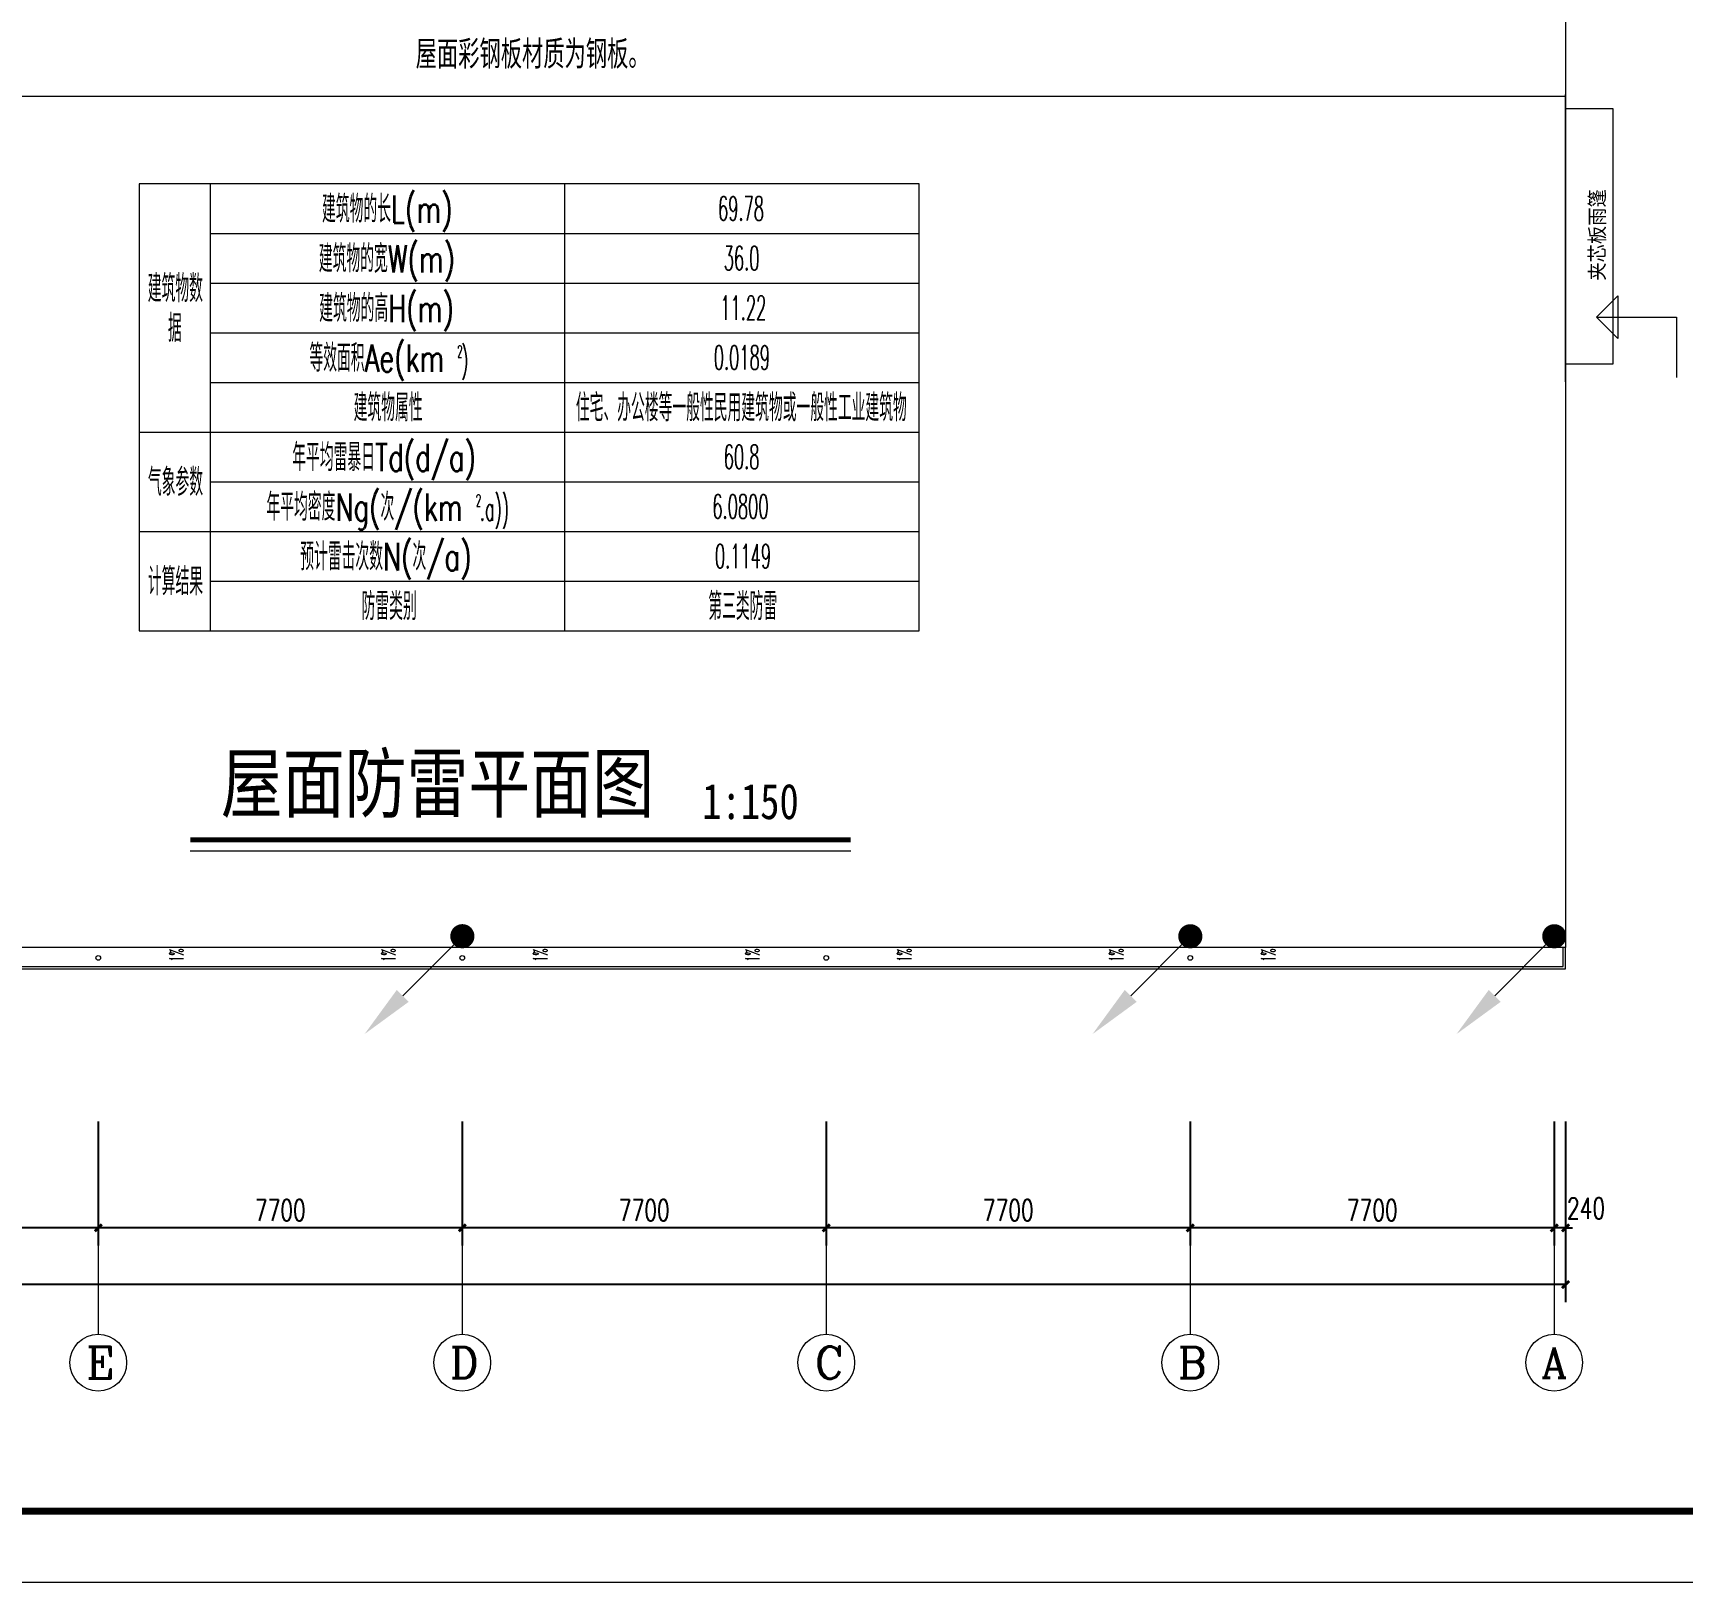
# Model space of a CAD drawing. Header units: inches. Extents: x -3272461 to -2504170, y 403793 to 1071042.
# Drawn here: x -2706432 to -2671547, y 492131 to 524883 of the extents above; entities that cross this region are included whole.
import ezdxf

# ---------------------------------------------------------------- set-up
doc = ezdxf.new("R2010")
doc.units = ezdxf.units.IN
doc.header["$LTSCALE"] = 1000
doc.header["$MEASUREMENT"] = 0
doc.layers.get('0').update_dxf_attribs({"lineweight": 18})
for name, color, linetype, lineweight in [('AXIS', 30, 'Continuous', 18), ('EQUIP', 3, 'Continuous', 18), ('jc', 8, 'Continuous', 18), ('LWIRE', 4, 'Continuous', 18), ('PUB_DIM', 3, 'Continuous', 18), ('PUB_TEXT', 7, 'Continuous', 18), ('PUB_TITLE', 153, 'Continuous', 18), ('TEL_TAB', 7, 'Continuous', 18)]:
    doc.layers.add(name, color=color, linetype=linetype, lineweight=lineweight)
doc.styles.add('_TCH_AXIS', font='complex.shx', dxfattribs={"bigfont": 'gbcbig.shx'})
doc.styles.add('_TCH_DIM', font='simplex.shx', dxfattribs={"width": 0.7, "bigfont": 'gbcbig.shx'})
doc.styles.add('_TCH_DIM_T3', font='simplex.shx', dxfattribs={"width": 0.705882, "bigfont": 'gbcbig.shx'})
doc.styles.add('_TEL_DIM', font='simplex.shx', dxfattribs={"width": 0.8, "bigfont": 'hztxt.shx'})
doc.styles.add('H1', font='')
doc.styles.add('HT', font='', dxfattribs={"width": 0.9})
doc.styles.get("Standard").update_dxf_attribs({"font": 'gbenor.shx', "bigfont": 'gbcbig.shx'})
doc.styles.get('H1').set_extended_font_data('宋体')
doc.styles.get('HT').set_extended_font_data('黑体')
doc.dimstyles.new('_TCH_ARCH&&150', dxfattribs={"dimtxt": 446.25, "dimasz": 150, "dimexe": 375, "dimexo": 450, "dimgap": 150, "dimtad": 1, "dimdec": 0, "dimzin": 0, "dimdsep": 46, "dimtxsty": '_TCH_DIM_T3', "dimblk": 'ARCHTICK', "dimcen": 0.09, "dimdle": 300, "dimclrt": 7, "dimazin": 2, "dimtfac": 1, "dimtdec": 0, "dimtix": 1, "dimtmove": 2, "dimatfit": 3, "dimfxl": 1, "dimtolj": 1, "dimarcsym": 0})

# ---------------------------------------------------------------- blocks, each defined once
blk = doc.blocks.new('_ArchTick_0')
at = {"color": 0, "linetype": 'ByBlock'}
blk.add_lwpolyline([(-0.5, -0.5, 0.4, 0.4, 0), (0.5, 0.5, 0.4, 0.4, 0)], format="xyseb", dxfattribs=at)
blk = doc.blocks.new('*X118')
at = {"layer": 'AXIS', "color": 0, "lineweight": -2}
for p, q in [((-2743790, 501869), (-2743790, 498044)), ((-2674010, 501869), (-2674010, 498044)), ((-2674010, 498419), (-2743790, 498419))]:
    blk.add_line(p, q, dxfattribs=at)
at = {"layer": 'AXIS', "color": 0, "lineweight": -2, "xscale": 150, "yscale": 150, "zscale": 150, "rotation": 180}
blk.add_blockref('_ArchTick_0', (-2743790, 498419), dxfattribs=at)
at = {"layer": 'AXIS', "color": 0, "lineweight": -2, "xscale": 150, "yscale": 150, "zscale": 150}
blk.add_blockref('_ArchTick_0', (-2674010, 498419), dxfattribs=at)
at = {"layer": 'AXIS', "color": 7, "insert": (-2708900, 498792), "char_height": 446.2, "width": 2115, "attachment_point": 5, "style": '_TCH_DIM_T3'}
blk.add_mtext('69780', dxfattribs=at)
blk = doc.blocks.new('_ARCHTICK')
at = {"color": 0, "linetype": 'ByBlock', "const_width": 0.4}
blk.add_lwpolyline([(-0.5, -0.5), (0.5, 0.5)], dxfattribs=at)
blk = doc.blocks.new('*X119')
at = {"layer": 'AXIS', "color": 0, "lineweight": -2}
for p, q in [((-2674250, 501869), (-2674250, 499244)), ((-2674010, 501869), (-2674010, 499244)), ((-2674250, 499619), (-2674400, 499619)), ((-2674010, 499619), (-2674250, 499619)), ((-2674010, 499619), (-2673860, 499619))]:
    blk.add_line(p, q, dxfattribs=at)
at = {"layer": 'AXIS', "color": 0, "lineweight": -2, "xscale": 150, "yscale": 150, "zscale": 150}
blk.add_blockref('_ArchTick_0', (-2674250, 499619), dxfattribs=at)
at = {"layer": 'AXIS', "color": 0, "lineweight": -2, "xscale": 150, "yscale": 150, "zscale": 150, "rotation": 180}
blk.add_blockref('_ArchTick_0', (-2674010, 499619), dxfattribs=at)
at = {"layer": 'AXIS', "color": 7, "insert": (-2673577, 500031), "char_height": 446.2, "width": 1215, "attachment_point": 5, "style": '_TCH_DIM_T3'}
blk.add_mtext('240', dxfattribs=at)
blk = doc.blocks.new('*X120')
at = {"layer": 'AXIS', "color": 0, "lineweight": -2}
for p, q in [((-2681950, 501869), (-2681950, 499244)), ((-2674250, 501869), (-2674250, 499244)), ((-2674250, 499619), (-2681950, 499619))]:
    blk.add_line(p, q, dxfattribs=at)
at = {"layer": 'AXIS', "color": 0, "lineweight": -2, "xscale": 150, "yscale": 150, "zscale": 150, "rotation": 180}
blk.add_blockref('_ArchTick_0', (-2681950, 499619), dxfattribs=at)
at = {"layer": 'AXIS', "color": 0, "lineweight": -2, "xscale": 150, "yscale": 150, "zscale": 150}
blk.add_blockref('_ArchTick_0', (-2674250, 499619), dxfattribs=at)
at = {"layer": 'AXIS', "color": 7, "insert": (-2678100, 499992), "char_height": 446.2, "width": 1665, "attachment_point": 5, "style": '_TCH_DIM_T3'}
blk.add_mtext('7700', dxfattribs=at)
blk = doc.blocks.new('*X121')
at = {"layer": 'AXIS', "color": 0, "lineweight": -2}
for p, q in [((-2689650, 501869), (-2689650, 499244)), ((-2681950, 501869), (-2681950, 499244)), ((-2681950, 499619), (-2689650, 499619))]:
    blk.add_line(p, q, dxfattribs=at)
at = {"layer": 'AXIS', "color": 0, "lineweight": -2, "xscale": 150, "yscale": 150, "zscale": 150, "rotation": 180}
blk.add_blockref('_ArchTick_0', (-2689650, 499619), dxfattribs=at)
at = {"layer": 'AXIS', "color": 0, "lineweight": -2, "xscale": 150, "yscale": 150, "zscale": 150}
blk.add_blockref('_ArchTick_0', (-2681950, 499619), dxfattribs=at)
at = {"layer": 'AXIS', "color": 7, "insert": (-2685800, 499992), "char_height": 446.2, "width": 1665, "attachment_point": 5, "style": '_TCH_DIM_T3'}
blk.add_mtext('7700', dxfattribs=at)
blk = doc.blocks.new('*X122')
at = {"layer": 'AXIS', "color": 0, "lineweight": -2}
for p, q in [((-2697350, 501869), (-2697350, 499244)), ((-2689650, 501869), (-2689650, 499244)), ((-2689650, 499619), (-2697350, 499619))]:
    blk.add_line(p, q, dxfattribs=at)
at = {"layer": 'AXIS', "color": 0, "lineweight": -2, "xscale": 150, "yscale": 150, "zscale": 150, "rotation": 180}
blk.add_blockref('_ArchTick_0', (-2697350, 499619), dxfattribs=at)
at = {"layer": 'AXIS', "color": 0, "lineweight": -2, "xscale": 150, "yscale": 150, "zscale": 150}
blk.add_blockref('_ArchTick_0', (-2689650, 499619), dxfattribs=at)
at = {"layer": 'AXIS', "color": 7, "insert": (-2693500, 499992), "char_height": 446.2, "width": 1665, "attachment_point": 5, "style": '_TCH_DIM_T3'}
blk.add_mtext('7700', dxfattribs=at)
blk = doc.blocks.new('*X123')
at = {"layer": 'AXIS', "color": 0, "lineweight": -2}
for p, q in [((-2705050, 501869), (-2705050, 499244)), ((-2697350, 501869), (-2697350, 499244)), ((-2697350, 499619), (-2705050, 499619))]:
    blk.add_line(p, q, dxfattribs=at)
at = {"layer": 'AXIS', "color": 0, "lineweight": -2, "xscale": 150, "yscale": 150, "zscale": 150, "rotation": 180}
blk.add_blockref('_ArchTick_0', (-2705050, 499619), dxfattribs=at)
at = {"layer": 'AXIS', "color": 0, "lineweight": -2, "xscale": 150, "yscale": 150, "zscale": 150}
blk.add_blockref('_ArchTick_0', (-2697350, 499619), dxfattribs=at)
at = {"layer": 'AXIS', "color": 7, "insert": (-2701200, 499992), "char_height": 446.2, "width": 1665, "attachment_point": 5, "style": '_TCH_DIM_T3'}
blk.add_mtext('7700', dxfattribs=at)
blk = doc.blocks.new('*X124')
at = {"layer": 'AXIS', "color": 0, "lineweight": -2}
for p, q in [((-2712750, 501869), (-2712750, 499244)), ((-2705050, 501869), (-2705050, 499244)), ((-2705050, 499619), (-2712750, 499619))]:
    blk.add_line(p, q, dxfattribs=at)
at = {"layer": 'AXIS', "color": 0, "lineweight": -2, "xscale": 150, "yscale": 150, "zscale": 150, "rotation": 180}
blk.add_blockref('_ArchTick_0', (-2712750, 499619), dxfattribs=at)
at = {"layer": 'AXIS', "color": 0, "lineweight": -2, "xscale": 150, "yscale": 150, "zscale": 150}
blk.add_blockref('_ArchTick_0', (-2705050, 499619), dxfattribs=at)
at = {"layer": 'AXIS', "color": 7, "insert": (-2708900, 499992), "char_height": 446.2, "width": 1665, "attachment_point": 5, "style": '_TCH_DIM_T3'}
blk.add_mtext('7700', dxfattribs=at)
blk = doc.blocks.new('$TelecSys$00000080')
blk.add_hatch(color=256).paths.add_polyline_path([(-0.63, -0.77), (-0.77, -0.63), (-1.15, -1.15)], flags=0)
for p, q in [((-0.7, -0.7), (0, 0)), ((0.104, 0.104), (0.104, 0.104)), ((-0.104, -0.104), (-0.104, -0.104))]:
    blk.add_line(p, q)
blk.add_lwpolyline([(0.071, 0, 0.142, 0.142, 1), (-0.071, 0, 0.142, 0.142, 1)], format="xyseb", close=True)
at = {"width": 0.8, "flags": 1}
blk.add_attdef('A', (0, 0), '', height=0.00002, rotation=180, dxfattribs=at)

msp = doc.modelspace()

# ---------------------------------------------------------------- linework, layer by layer
at = {"layer": 'AXIS'}
for p, q in [((-2705050.5, 501868.9), (-2705050.5, 497368.9)), ((-2697350.5, 501868.9), (-2697350.5, 497368.9)), ((-2689650.5, 501868.9), (-2689650.5, 497368.9)), ((-2681950.5, 501868.9), (-2681950.5, 497368.9)), ((-2674250.5, 501868.9), (-2674250.5, 497368.9))]:
    msp.add_line(p, q, dxfattribs=at)
for centre in [(-2705050.5, 496768.9), (-2697350.5, 496768.9), (-2689650.5, 496768.9), (-2681950.5, 496768.9), (-2674250.5, 496768.9)]:
    msp.add_circle(centre, 600, dxfattribs=at)
at = {"layer": 'jc'}
for p, q in [((-2743790.5, 523544.4), (-2674010.5, 523544.4)), ((-2674010.5, 517503.8), (-2674010.5, 523583.8)), ((-2673355.3, 518874.2), (-2672905.3, 519324.2)), ((-2672905.3, 519324.2), (-2672905.3, 518424.2)), ((-2673355.3, 518874.2), (-2672905.3, 518424.2)), ((-2673355.3, 518874.2), (-2671664.6, 518874.2)), ((-2671664.6, 518874.2), (-2671664.6, 517598.8))]:
    msp.add_line(p, q, dxfattribs=at)
for points in [[(-2743790.5, 505544.4), (-2743790.5, 541544.4), (-2674010.5, 541544.4), (-2674010.5, 505544.4)], [(-2743790.5, 505544.4), (-2743790.5, 541544.4), (-2674010.5, 541544.4), (-2674010.5, 505544.4)], [(-2674010.5, 523283.8), (-2673010.5, 523283.8), (-2673010.5, 517883.8), (-2674010.5, 517883.8)], [(-2743790.5, 505544.4), (-2743790.5, 505094.4), (-2674010.5, 505094.4), (-2674010.5, 505544.4)], [(-2743740.5, 505544.4), (-2743740.5, 505144.4), (-2674060.5, 505144.4), (-2674060.5, 505544.4)]]:
    msp.add_lwpolyline(points, close=True, dxfattribs=at)
for points in [[(-2706359.4, 505365.4, 0, 0, 0), (-2705598.1, 505365.4, 80, 0, 0), (-2705298.1, 505365.4, 0, 0, 0)], [(-2703652.3, 505365.4, 0, 0, 0), (-2704413.7, 505365.4, 80, 0, 0), (-2704713.7, 505365.4, 0, 0, 0)], [(-2698659.4, 505365.4, 0, 0, 0), (-2697898.1, 505365.4, 80, 0, 0), (-2697598.1, 505365.4, 0, 0, 0)], [(-2695952.3, 505365.4, 0, 0, 0), (-2696713.7, 505365.4, 80, 0, 0), (-2697013.7, 505365.4, 0, 0, 0)], [(-2690959.4, 505365.4, 0, 0, 0), (-2690198.1, 505365.4, 80, 0, 0), (-2689898.1, 505365.4, 0, 0, 0)], [(-2688252.3, 505365.4, 0, 0, 0), (-2689013.7, 505365.4, 80, 0, 0), (-2689313.7, 505365.4, 0, 0, 0)], [(-2683259.4, 505365.4, 0, 0, 0), (-2682498.1, 505365.4, 80, 0, 0), (-2682198.1, 505365.4, 0, 0, 0)], [(-2680552.3, 505365.4, 0, 0, 0), (-2681313.7, 505365.4, 80, 0, 0), (-2681613.7, 505365.4, 0, 0, 0)]]:
    msp.add_lwpolyline(points, format="xyseb", dxfattribs=at)
for centre in [(-2705050.5, 505326.3), (-2697350.5, 505326.3), (-2689650.5, 505326.3), (-2681950.5, 505326.3)]:
    msp.add_circle(centre, 50, dxfattribs=at)
at = {"layer": 'PUB_DIM'}
msp.add_lwpolyline([(-2703105.8, 507821.4, 108, 108, 0), (-2689132.3, 507821.4, 108, 108, 0)], format="xyseb", dxfattribs=at)
msp.add_lwpolyline([(-2703105.8, 507590), (-2689132.3, 507590)], dxfattribs=at)
at = {"layer": 'PUB_TITLE'}
msp.add_lwpolyline([(-2649994.3, 492130.6), (-2649994.3, 555130.6), (-2761444.3, 555130.6), (-2761444.3, 492130.6)], close=True, dxfattribs=at)
msp.add_lwpolyline([(-2651494.3, 493630.6, 150, 150, 0), (-2651494.3, 553630.6, 150, 150, 0), (-2757694.3, 553630.6, 150, 150, 0), (-2757694.3, 493630.6, 150, 150, 0)], format="xyseb", close=True, dxfattribs=at)
at = {"layer": 'TEL_TAB'}
msp.add_lwpolyline([(-2704185.1, 512245.8), (-2687685.1, 512245.8), (-2687685.1, 521695.8), (-2704185.1, 521695.8)], close=True, dxfattribs=at)
for points in [[(-2702685.1, 521695.8), (-2702685.1, 512245.8)], [(-2695185.1, 521695.8), (-2695185.1, 512245.8)], [(-2702685.1, 520645.8), (-2687685.1, 520645.8)], [(-2702685.1, 519595.8), (-2687685.1, 519595.8)], [(-2702685.1, 518545.8), (-2687685.1, 518545.8)], [(-2702685.1, 517495.8), (-2687685.1, 517495.8)], [(-2704185.1, 516445.8), (-2687685.1, 516445.8)], [(-2702685.1, 515395.8), (-2687685.1, 515395.8)], [(-2704185.1, 514345.8), (-2687685.1, 514345.8)], [(-2702685.1, 513295.8), (-2687685.1, 513295.8)]]:
    msp.add_lwpolyline(points, dxfattribs=at)

# ---------------------------------------------------------------- block references
at = {"layer": 'LWIRE', "xscale": 1799.999999999999, "yscale": 1799.999999999999, "zscale": 1799.999999999999}
for p in [(-2697348.4, 505785), (-2681948.4, 505784.4), (-2674248.4, 505784.4)]:
    msp.add_blockref('$TelecSys$00000080', p, dxfattribs=at)

# ---------------------------------------------------------------- texts
at = {"layer": 'AXIS', "color": 7, "style": '_TCH_AXIS'}
for s, height, p in [('E', 668.2, (-2705305, 496434.8)), ('D', 652.9, (-2697614.8, 496442.4)), ('C', 683.5, (-2689894.6, 496427.1)), ('B', 652.9, (-2682214.8, 496442.4)), ('A', 637.8, (-2674523.8, 496450))]:
    msp.add_text(s, height=height, dxfattribs=at).set_placement(p)
at = {"layer": 'EQUIP', "style": '_TEL_DIM', "width": 0.75}
msp.add_text('屋面彩钢板材质为钢板。', height=600, dxfattribs=at).set_placement((-2698336.1, 524130.1))
at = {"layer": 'jc', "style": 'HT', "width": 0.9}
msp.add_text('夹芯板雨篷', height=315.44, rotation=90, dxfattribs=at).set_placement((-2673184.7, 519645.3))
at = {"layer": 'jc', "char_height": 297.5, "width": 393.75, "attachment_point": 7, "rotation": 90, "style": '_TCH_DIM'}
for insert in [(-2703249.8, 505246.4), (-2698764.4, 505246.4), (-2695549.8, 505246.4), (-2691064.4, 505246.4), (-2687849.8, 505246.4), (-2683364.4, 505246.4), (-2680149.8, 505246.4)]:
    msp.add_mtext('{\\W0.494118;1% }', dxfattribs=dict(at, insert=insert))
at = {"layer": 'PUB_TEXT', "style": 'H1', "width": 0.8}
for s, height, p in [('屋面防雷平面图', 1200, (-2702458.3, 508420.8)), ('1:150', 750, (-2692272.6, 508261.2))]:
    msp.add_text(s, height=height, dxfattribs=at).set_placement(p)
at = {"layer": 'TEL_TAB', "style": '_TCH_DIM'}
for s, height, width, p in [('建筑物的长L(m)', 578.72, 0.7, (-2700317.1, 520870.8)), ('69.78', 510, 0.494118, (-2691939.1, 520915.8)), ('建筑物的宽W(m)', 578.72, 0.7, (-2700384.6, 519820.8)), ('36.0', 510, 0.494118, (-2691819.1, 519865.8)), ('建筑物数', 578.72, 0.7, (-2704003.5, 519190.8)), ('建筑物的高H(m)', 578.72, 0.7, (-2700376.5, 518770.8)), ('11.22', 510, 0.494118, (-2691891.1, 518815.8)), ('据', 578.7, 0.7, (-2703577.2, 518350.8)), ('等效面积Ae(km', 578.72, 0.7, (-2700583.1, 517720.8)), ('2', 255, 0.494118, (-2697455.2, 518020.8)), (')', 510, 0.494118, (-2697371.2, 517720.8)), ('0.0189', 510, 0.494118, (-2692029.1, 517765.8)), ('建筑物属性', 578.72, 0.7, (-2699647.8, 516670.8)), ('住宅、办公楼等一般性民用建筑物或一般性工业建筑物', 578.723, 0.7, (-2694947, 516670.8)), ('年平均雷暴日Td(d/a)', 578.723, 0.7, (-2700946.8, 515620.8)), ('60.8', 510, 0.494118, (-2691819.1, 515665.8)), ('气象参数', 578.72, 0.7, (-2704000.3, 515095.8)), ('年平均密度Ng(次/(km', 578.723, 0.7, (-2701492.9, 514570.8)), ('2', 255, 0.494118, (-2697061.4, 514870.8)), ('.a))', 510, 0.494118, (-2696977.4, 514570.8)), ('6.0800', 510, 0.494118, (-2692059.1, 514615.8)), ('预计雷击次数N(次/a)', 578.723, 0.7, (-2700777.5, 513520.8)), ('0.1149', 510, 0.494118, (-2692005.1, 513565.8)), ('计算结果', 578.72, 0.7, (-2704000.3, 512995.8)), ('防雷类别', 578.72, 0.7, (-2699480.2, 512470.8)), ('第三类防雷', 578.72, 0.7, (-2692145.6, 512470.8))]:
    msp.add_text(s, height=height, dxfattribs=dict(at, width=width)).set_placement(p)

# ---------------------------------------------------------------- dimensions: what is measured, and where the dimension line sits
at = {"layer": 'AXIS'}
for base, p1, p2, picture, middle in [((-2743790.5, 498418.9), (-2674010.5, 503368.9), (-2743790.5, 503368.9), '*X118', (-2708900.5, 498792)), ((-2712750.5, 499618.9), (-2705050.5, 503368.9), (-2712750.5, 503368.9), '*X124', (-2708900.5, 499992)), ((-2705050.5, 499618.9), (-2697350.5, 503368.9), (-2705050.5, 503368.9), '*X123', (-2701200.5, 499992)), ((-2697350.5, 499618.9), (-2689650.5, 503368.9), (-2697350.5, 503368.9), '*X122', (-2693500.5, 499992)), ((-2689650.5, 499618.9), (-2681950.5, 503368.9), (-2689650.5, 503368.9), '*X121', (-2685800.5, 499992)), ((-2681950.5, 499618.9), (-2674250.5, 503368.9), (-2681950.5, 503368.9), '*X120', (-2678100.5, 499992))]:
    dim = msp.add_linear_dim(base=base, p1=p1, p2=p2, angle=180, dimstyle='_TCH_ARCH&&150', override={"dimexo": 1500, "dimsah": 1, "dimtzin": 0}, dxfattribs=at)
    dim.commit()
    dim.dimension.update_dxf_attribs({"geometry": picture, "text_midpoint": middle})
dim = msp.add_linear_dim(base=(-2674250.5, 499618.9), p1=(-2674010.5, 503368.9), p2=(-2674250.5, 503368.9), angle=180, dimstyle='_TCH_ARCH&&150', override={"dimexo": 1500, "dimsah": 1, "dimtzin": 0}, dxfattribs=at)
dim.commit()
dim.dimension.update_dxf_attribs({"geometry": '*X119', "text_midpoint": (-2673577, 500031.4), "dimtype": 160})

doc.saveas('drawing.dxf')
